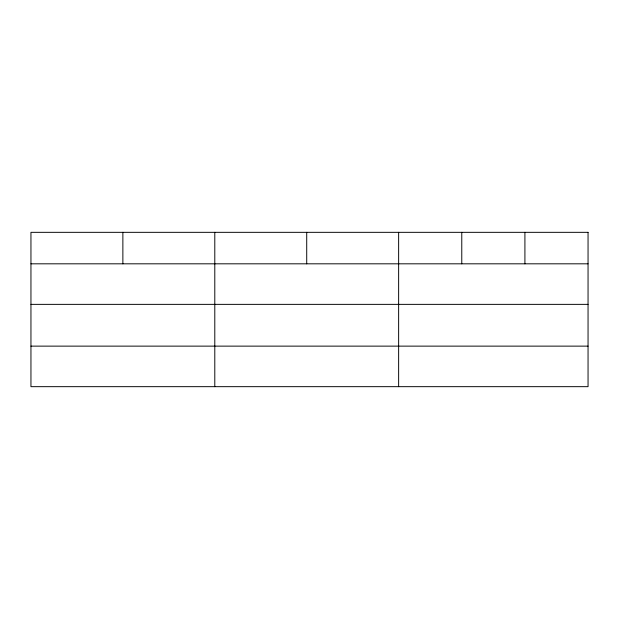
<?xml version="1.0" encoding="UTF-8"?>
<svg xmlns="http://www.w3.org/2000/svg" width="619" height="619" viewBox="0 0 619 619"><rect width="100%" height="100%" fill="white"/><g stroke="black" fill="none" stroke-linecap="round" stroke-linejoin="round"><path stroke-width="0.93" d="M30.95 263.818L588.05 263.818M30.95 304.362L588.05 304.362M30.95 346.129L588.05 346.129M524.912 232.334L524.912 263.818M461.774 232.334L461.774 263.818M398.636 232.334L398.636 386.666M306.714 232.334L306.714 263.818M214.793 232.334L214.793 386.666M122.872 232.334L122.872 263.818M588.05 232.334L30.95 232.334L30.95 386.666L588.05 386.666L588.05 232.334"/></g></svg>
